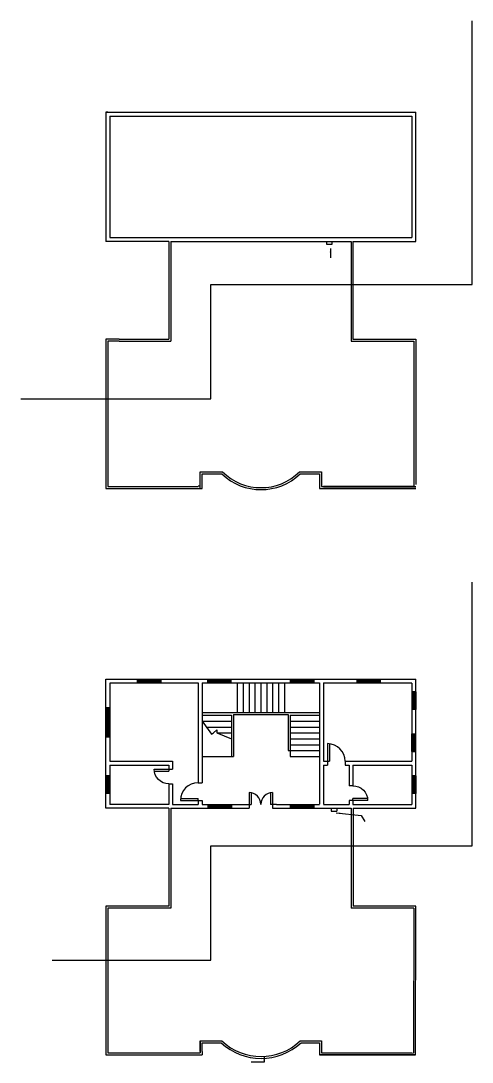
# Model space of a CAD drawing. Header units: millimetres. Extents: x -938220 to 926261, y -44187 to 232552.
# Drawn here: x -778576 to -755552, y 109712 to 162901 of the extents above; entities that cross this region are included whole.
import ezdxf

# ---------------------------------------------------------------- set-up
doc = ezdxf.new("R2010")
doc.units = ezdxf.units.MM
doc.linetypes.add('HIDDEN', pattern=[9.525, 6.35, -3.175])
for name, color, linetype in [('DOORS', 30, 'Continuous'), ('R1', 220, 'Continuous'), ('steel ladder', 170, 'Continuous'), ('STEPS', 11, 'Continuous'), ('VENTILATOR', 130, 'Continuous')]:
    doc.layers.add(name, color=color, linetype=linetype)
doc.layers.add('walls', color=7, linetype='Continuous', true_color=0xf8ce8b)
doc.layers.add('WINDOWS', color=7, linetype='Continuous', true_color=0xd4e480)
doc.styles.get("Standard").update_dxf_attribs({"font": 'romantic.ttf', "height": 200})
doc.dimstyles.new('ISO-25', dxfattribs={"dimtxt": 200, "dimasz": 200, "dimexe": 1.25, "dimexo": 0.625, "dimgap": 150, "dimtad": 1, "dimdec": 0, "dimtxsty": 'Standard', "dimblk": 'CLOSEDBLANK', "dimcen": 2.5, "dimclrd": 2, "dimclre": 7, "dimclrt": 7, "dimadec": 0, "dimazin": 0, "dimtfac": 1, "dimtdec": 0, "dimtmove": 0, "dimatfit": 3, "dimfxl": 1, "dimarcsym": 0})

# ---------------------------------------------------------------- blocks, each defined once
blk = doc.blocks.new('W2')
at = {"layer": 'WINDOWS', "ltscale": 5}
for p, q in [((-600, 200), (-600, 0)), ((-600, 200), (600, 200)), ((-600, 133), (600, 133)), ((-600, 67), (600, 67)), ((-600, 0), (600, 0)), ((600, 200), (600, 0))]:
    blk.add_line(p, q, dxfattribs=at)
blk = doc.blocks.new('V1')
at = {"layer": 'VENTILATOR', "ltscale": 5}
for p, q in [((-450, 200), (-450, 0)), ((-450, 200), (450, 200)), ((-450, 0), (450, 0)), ((450, 200), (450, 0))]:
    blk.add_line(p, q, dxfattribs=at)
at = {"layer": 'VENTILATOR', "linetype": 'HIDDEN', "ltscale": 5}
for p, q in [((-450, 133), (450, 133)), ((-450, 67), (450, 67))]:
    blk.add_line(p, q, dxfattribs=at)
blk = doc.blocks.new('D1')
at = {"layer": 'DOORS', "ltscale": 5}
for p, q in [((0, 900), (0, 0)), ((0, 600), (0, 0)), ((100, 894.427191), (100, 0)), ((0, 0), (100, 0)), ((0, 0), (100, 0))]:
    blk.add_line(p, q, dxfattribs=at)
blk.add_arc((0, 0), 900, 0, 90, dxfattribs=at)
blk = doc.blocks.new('D2')
at = {"layer": 'DOORS', "ltscale": 5}
for p, q in [((0, 750), (0, 0)), ((0, 600), (0, 0)), ((100, 744), (100, 0)), ((0, 0), (100, 0)), ((0, 0), (100, 0)), ((0, 0), (100, 0))]:
    blk.add_line(p, q, dxfattribs=at)
blk.add_arc((3, 0), 747, 0, 90.2477, dxfattribs=at)
blk = doc.blocks.new('W1')
at = {"layer": 'WINDOWS', "ltscale": 5}
for p, q in [((-750, 200), (-750, 0)), ((-750, 200), (750, 200)), ((-750, 133), (750, 133)), ((-750, 67), (750, 67)), ((-750, 0), (750, 0)), ((750, 200), (750, 0))]:
    blk.add_line(p, q, dxfattribs=at)
blk = doc.blocks.new('DD')
at = {"layer": 'DOORS', "ltscale": 5}
for p, q in [((0, 600), (0, 0)), ((0, 600), (0, 0)), ((100, 592), (100, 0)), ((1100, 592), (1100, 0)), ((1200, 600), (1200, 0)), ((1200, 600), (1200, 0)), ((0, 0), (100, 0)), ((1200, 0), (1100, 0))]:
    blk.add_line(p, q, dxfattribs=at)
for centre, start, end in [((0, 0), 0, 90), ((1200, 0), 90, 180)]:
    blk.add_arc(centre, 600, start, end, dxfattribs=at)
blk = doc.blocks.new('W3')
at = {"layer": 'WINDOWS', "ltscale": 5}
for p, q in [((-450, 200), (-450, 0)), ((-450, 200), (450, 200)), ((-450, 133), (450, 133)), ((-450, 67), (450, 67)), ((-450, 0), (450, 0)), ((450, 200), (450, 0))]:
    blk.add_line(p, q, dxfattribs=at)
blk = doc.blocks.new('_ClosedBlank')
at = {"color": 0, "linetype": 'ByBlock', "lineweight": -2}
for p, q in [((-1, 0.17), (0, 0)), ((-1, 0.17), (-1, -0.17)), ((0, 0), (-1, -0.17))]:
    blk.add_line(p, q, dxfattribs=at)

msp = doc.modelspace()

# ---------------------------------------------------------------- linework, layer by layer
at = {"layer": 'R1', "ltscale": 5}
for p, q in [((-771032.6, 151634.8), (-771032.6, 146634.8)), ((-770932.6, 151634.8), (-770932.6, 146534.8)), ((-761732.6, 151634.8), (-761732.6, 146534.8)), ((-761632.6, 151634.8), (-761632.6, 146634.8)), ((-773556.7, 146634.8), (-771032.6, 146634.8)), ((-773556.7, 146534.8), (-770932.6, 146534.8)), ((-761732.6, 146534.8), (-758532.6, 146534.8)), ((-761632.6, 146634.8), (-758432.6, 146634.8)), ((-758532.6, 146534.8), (-758532.6, 139116.2)), ((-758432.6, 146634.8), (-758432.6, 139216.2)), ((-758532.6, 139116.2), (-763132.6, 139116.2)), ((-758432.6, 139016.2), (-763132.6, 139016.2)), ((-771032.6, 122680.2), (-771032.6, 117680.2)), ((-761732.6, 122680.2), (-761732.6, 117580.2)), ((-761620.8, 122680.2), (-761620.8, 117680.2)), ((-774132.6, 117580.2), (-774132.6, 110180.2)), ((-772578, 117580.2), (-773933.9, 117580.2)), ((-758532.4, 117580.2), (-761732.6, 117580.2)), ((-758432.3, 117680.2), (-761620.8, 117680.2)), ((-758532.4, 117580.2), (-758546.6, 110180.2)), ((-758446.8, 110080.2), (-758432.3, 117680.2)), ((-774232.6, 115480.2), (-774232.6, 110080.2)), ((-774132.6, 110180.2), (-773338.1, 110180.2)), ((-773338.1, 110180.2), (-769432.6, 110180.2)), ((-763232.6, 110180.2), (-758632.6, 110180.2)), ((-758632.6, 110180.2), (-758546.6, 110180)), ((-774232.6, 110080.2), (-773338.1, 110080.2)), ((-773338.1, 110080.2), (-769332.6, 110080.2)), ((-758446.8, 110080.2), (-763332.6, 110080.2))]:
    msp.add_line(p, q, dxfattribs=at)
for points in [[(-773556.7, 146634.8), (-774232.6, 146634.8), (-774232.6, 139016.2), (-772894.6, 139016.2), (-769332.6, 139016.2)], [(-773556.7, 146534.8), (-774132.6, 146534.8), (-774132.6, 139116.2), (-772894.6, 139116.2), (-769532.6, 139116.2), (-769532.6, 139116.2)], [(-770932.6, 122680.2), (-770932.6, 117580.2), (-774132.6, 117580.2), (-774132.6, 115480.2)], [(-771032.6, 117680.2), (-774232.6, 117680.2), (-774232.6, 115480.2)]]:
    msp.add_lwpolyline(points, dxfattribs=at)
at = {"layer": 'steel ladder', "ltscale": 5}
for p, q in [((-762989.4, 151634.8), (-762989.4, 151484.8)), ((-762689.4, 151484.8), (-762689.4, 151634.8)), ((-762989.4, 151484.8), (-762689.4, 151484.8)), ((-762753.3, 122680.2), (-762753.3, 122530.2)), ((-762753.3, 122530.2), (-762461.3, 122530.2)), ((-762461.3, 122680.2), (-762461.3, 122530.2))]:
    msp.add_line(p, q, dxfattribs=at)
at = {"layer": 'STEPS', "ltscale": 5}
for p, q in [((-769532.6, 139134.8), (-769532.6, 139116.2)), ((-769432.6, 139134.8), (-769532.6, 139134.8)), ((-769332.6, 127578), (-763332.6, 127578)), ((-769332.6, 127128), (-768855.7, 126464.2)), ((-767832.6, 127428), (-767832.6, 126228)), ((-767732.6, 127478), (-767732.6, 125328)), ((-764932.6, 127478), (-764932.6, 125928)), ((-764832.6, 127428), (-764832.6, 125928)), ((-768742.1, 126528), (-768582.6, 126685)), ((-768582.6, 126685), (-768582.6, 126528)), ((-768855.7, 126464.2), (-768742.1, 126528)), ((-768582.6, 126528), (-767832.6, 126228)), ((-767832.6, 126228), (-767832.6, 125928)), ((-767834.1, 125926.6), (-767834.1, 125326.6)), ((-764932.6, 125928), (-764932.6, 125628)), ((-764832.6, 125928), (-764832.6, 125328)), ((-769432.6, 110802), (-769432.6, 110180.2)), ((-769332.6, 110261.6), (-769332.6, 110080.2)), ((-763232.6, 110261.6), (-763232.6, 110180.2))]:
    msp.add_line(p, q, dxfattribs=at)
at = {"layer": 'STEPS', "ltscale": 10}
for p, q in [((-767532.6, 129078), (-767532.6, 127578)), ((-767232.6, 129078), (-767232.6, 127578)), ((-766932.6, 129078), (-766932.6, 127578)), ((-766632.6, 129078), (-766632.6, 127578)), ((-766332.6, 129080.2), (-766332.6, 127578)), ((-766032.6, 129080.2), (-766032.6, 127578)), ((-765732.6, 129080.2), (-765732.6, 127578)), ((-765432.6, 129080.2), (-765432.6, 127578)), ((-765132.6, 129080.2), (-765132.6, 127578)), ((-769332.6, 127428), (-767832.6, 127428)), ((-769332.6, 127128), (-767832.6, 127128)), ((-767737.6, 127578), (-764937.6, 127578)), ((-767732.6, 127478), (-764932.6, 127478)), ((-764832.6, 127428), (-763332.6, 127428)), ((-764832.6, 127128), (-763332.6, 127128)), ((-769117.1, 126828), (-767832.6, 126828)), ((-764832.6, 126828), (-763332.6, 126828)), ((-768582.6, 126528), (-767832.6, 126528)), ((-764832.6, 126528), (-763332.6, 126528)), ((-764832.6, 126228), (-763332.6, 126228)), ((-764932.6, 125628), (-763332.6, 125628)), ((-764832.6, 125928), (-763332.6, 125928)), ((-769332.6, 125328), (-767732.6, 125328)), ((-764832.6, 125328), (-763332.6, 125328))]:
    msp.add_line(p, q, dxfattribs=at)
at = {"layer": 'STEPS', "ltscale": 5}
for points in [[(-769432.6, 139856.5), (-768282.3, 139856.5, 0.4082483), (-764363.1, 139856.5), (-763232.6, 139856.5)], [(-769432.6, 139016.2), (-769432.6, 139856.5), (-768282.3, 139856.5, 0.4082483), (-764363.1, 139856.5), (-763232.6, 139856.5), (-763232.6, 139116.2), (-758432.6, 139116.2)], [(-769332.6, 139016.2), (-769332.6, 139756.5), (-768322.7, 139756.5, 0.4), (-764322.7, 139756.5), (-763332.6, 139756.5), (-763332.6, 139016.2), (-758432.6, 139016.2)], [(-769432.6, 110261.6), (-769432.6, 110802), (-768322.7, 110802, 0.4), (-764322.7, 110802), (-763232.6, 110802), (-763232.6, 110261.6)], [(-769332.6, 110261.6), (-769332.6, 110702), (-768362.3, 110702, 0.3922323), (-764283.1, 110702), (-763332.6, 110702), (-763332.6, 110080.2), (-758446.8, 110080.2)]]:
    msp.add_lwpolyline(points, format="xyb", dxfattribs=at)
at = {"layer": 'walls', "ltscale": 5}
for p, q in [((-774232.6, 158232.8), (-758432.6, 158232.8)), ((-774132.6, 158232.8), (-774232.6, 158232.8)), ((-774232.6, 158232.8), (-774232.6, 151634.8)), ((-774032.6, 158032.6), (-758632.6, 158032.6)), ((-758632.6, 158032.6), (-758632.6, 151834.8)), ((-758432.6, 151634.8), (-758432.6, 158234.8)), ((-771032.6, 151634.8), (-774232.6, 151634.8)), ((-770932.6, 151634.8), (-761732.6, 151634.8)), ((-770832.6, 151834.8), (-769532.6, 151834.8)), ((-769532.6, 151834.8), (-769332.6, 151834.8)), ((-769532.6, 151634.8), (-769532.6, 151634.8)), ((-769332.6, 151834.8), (-758632.6, 151834.8)), ((-761632.6, 151634.8), (-758432.6, 151634.8)), ((-766832.6, 129280.2), (-764836.2, 129280.2)), ((-763636.2, 129280.2), (-763047.2, 129280.2)), ((-763047.2, 129280.2), (-758432.6, 129280.2)), ((-758432.6, 122680.2), (-758432.6, 129280.2)), ((-769532.6, 129080.2), (-769532.6, 123980.2)), ((-769332.6, 129080.2), (-769332.6, 123980.2)), ((-766832.6, 129080.2), (-764836.2, 129080.2)), ((-763636.2, 129080.2), (-763332.6, 129080.2)), ((-763332.6, 129080.2), (-763332.6, 124880.2)), ((-763132.6, 129080.2), (-763132.6, 125080.2)), ((-763132.6, 129080.2), (-763047.2, 129080.2)), ((-763047.2, 129080.2), (-758632.6, 129080.2)), ((-758632.6, 129078), (-758632.6, 125080.2)), ((-763132.6, 125080.2), (-762932.6, 125080.2)), ((-762932.6, 125080.2), (-762932.6, 124880.2)), ((-762032.6, 125080.2), (-758632.6, 125080.2)), ((-762032.6, 125080.2), (-762032.6, 124880.2)), ((-771032.6, 124680.2), (-770832.6, 124680.2)), ((-763132.6, 124880.2), (-762932.6, 124880.2)), ((-762032.6, 124880.2), (-761832.6, 124880.2)), ((-761832.6, 124880.2), (-761832.6, 124680.2)), ((-761832.6, 124680.2), (-761832.6, 123930.2)), ((-761632.6, 124880.2), (-761632.6, 124680.2)), ((-761632.6, 124880.2), (-758632.6, 124880.2)), ((-761632.6, 124680.2), (-761632.6, 123930.2)), ((-758632.6, 124880.2), (-758632.6, 122880.2)), ((-769532.6, 123980.2), (-769332.6, 123980.2)), ((-771032.6, 123930.2), (-770832.6, 123930.2)), ((-761832.6, 123930.2), (-761832.6, 123830.2)), ((-761632.6, 123830.2), (-761832.6, 123830.2)), ((-761632.6, 123930.2), (-761632.6, 123830.2)), ((-770832.6, 122880.2), (-769532.6, 122880.2)), ((-769532.6, 123080.2), (-769532.6, 122880.2)), ((-769532.6, 123080.2), (-769332.6, 123080.2)), ((-769332.6, 123080.2), (-769332.6, 122880.2)), ((-769332.6, 122880.2), (-766932.6, 122880.2)), ((-766932.6, 122880.2), (-766932.6, 122680.2)), ((-765532.4, 122880.2), (-765732.6, 122880.2)), ((-765732.6, 122880.2), (-765732.6, 122680.2)), ((-765532.4, 122880.2), (-763332.6, 122880.2)), ((-763132.6, 122880.2), (-761832.6, 122880.2)), ((-761832.6, 123080.2), (-761832.6, 122880.2)), ((-761632.6, 123080.2), (-761832.6, 123080.2)), ((-761632.6, 123080.2), (-761632.6, 122880.2)), ((-761632.6, 122880.2), (-758632.6, 122880.2)), ((-771032.6, 122680.2), (-774232.6, 122680.2)), ((-770932.6, 122680.2), (-766932.6, 122680.2)), ((-769532.6, 122680.2), (-769532.6, 122680.2)), ((-765732.6, 122680.2), (-761732.6, 122680.2)), ((-761620.8, 122680.2), (-758432.6, 122680.2))]:
    msp.add_line(p, q, dxfattribs=at)
at = {"layer": 'walls', "linetype": 'HIDDEN', "ltscale": 5}
for p, q in [((-763332.6, 124880.2), (-763332.6, 122880.2)), ((-763132.6, 124880.2), (-763132.6, 122880.2))]:
    msp.add_line(p, q, dxfattribs=at)
at = {"layer": 'walls', "ltscale": 5}
for points in [[(-774032.6, 158032.6), (-774032.6, 151834.8)], [(-774032.6, 153834.8), (-774032.6, 151834.8), (-770832.6, 151834.8)], [(-774232.6, 122680.2), (-774232.6, 129280.2), (-766632.6, 129280.2)], [(-774032.6, 129080.2), (-769532.6, 129080.2)], [(-774032.6, 129078), (-774032.6, 125080.2)], [(-769332.6, 129080.2), (-766832.6, 129080.2), (-766832.6, 129080.2)], [(-766632.6, 129080.2), (-766632.6, 129078)], [(-774032.6, 125080.2), (-770832.6, 125080.2), (-770832.6, 124680.2)], [(-774032.6, 124880.2), (-774032.6, 122880.2)], [(-774032.6, 124880.2), (-771032.6, 124880.2), (-771032.6, 124680.2)], [(-771032.6, 123930.2), (-771032.6, 122880.2), (-774032.6, 122880.2)], [(-770832.6, 123930.2), (-770832.6, 122880.2)]]:
    msp.add_lwpolyline(points, dxfattribs=at)
at = {"layer": 'WINDOWS', "color": 7, "ltscale": 5}
for points in [[(-778576.4, 143585.5), (-768882.6, 143585.5), (-768882.6, 149428.1), (-755552.2, 149428.1), (-755552.2, 162900.9)], [(-776974.2, 114917.3), (-768882.6, 114917.3), (-768882.6, 120759.9), (-755552.2, 120759.9), (-755552.2, 134232.7)]]:
    msp.add_lwpolyline(points, dxfattribs=at)

# ---------------------------------------------------------------- block references
at = {"layer": 'DOORS', "ltscale": 5}
for name, p in [('D1', (-762932.6, 125080.2)), ('DD', (-766932.6, 122880.2))]:
    msp.add_blockref(name, p, dxfattribs=at)
at = {"layer": 'DOORS', "ltscale": 5, "xscale": -1}
for p, rotation in [((-771032.6, 124680.2), 90), ((-761632.6, 123080.2), 270)]:
    msp.add_blockref('D2', p, dxfattribs=dict(at, rotation=rotation))
at = {"layer": 'DOORS', "ltscale": 5, "rotation": 90}
msp.add_blockref('D1', (-769532.6, 123080.2), dxfattribs=at)
at = {"layer": 'walls', "ltscale": 5}
for p, rotation in [((-758632.6, 128180.5), 270), ((-758432.6, 126030.2), 90)]:
    msp.add_blockref('V1', p, dxfattribs=dict(at, rotation=rotation))
at = {"layer": 'WINDOWS', "ltscale": 5}
for p in [(-772036.2, 129080.2), (-768457.1, 129080.2), (-764236.2, 129080.2), (-760839.9, 129080.2), (-768432.6, 122680.2), (-764232.6, 122680.2)]:
    msp.add_blockref('W2', p, dxfattribs=at)
for name, p, rotation in [('W1', (-774032.6, 127080.2), 90), ('W3', (-774232.6, 123880.2), 269.9999999999974), ('V1', (-758632.6, 123880.2), 270)]:
    msp.add_blockref(name, p, dxfattribs=dict(at, rotation=rotation))

# ---------------------------------------------------------------- leaders
at = {"layer": 'steel ladder', "ltscale": 5}
for points in [[(-762487.5, 122439.1), (-761208.4, 122304.5), (-761032.6, 121996.7)], [(-766170.7, 110005.9), (-766170.7, 109711.6), (-766819.3, 109718.8)]]:
    msp.add_leader(points, dimstyle='ISO-25', override={"dimgap": 150, "dimtad": 0}, dxfattribs=at)
at = {"layer": 'STEPS', "ltscale": 5}
msp.add_leader([(-762785.2, 151280.3), (-762785.2, 150798.5)], dimstyle='ISO-25', override={"dimgap": 0.625, "dimtad": 0}, dxfattribs=at)

doc.saveas('drawing.dxf')
